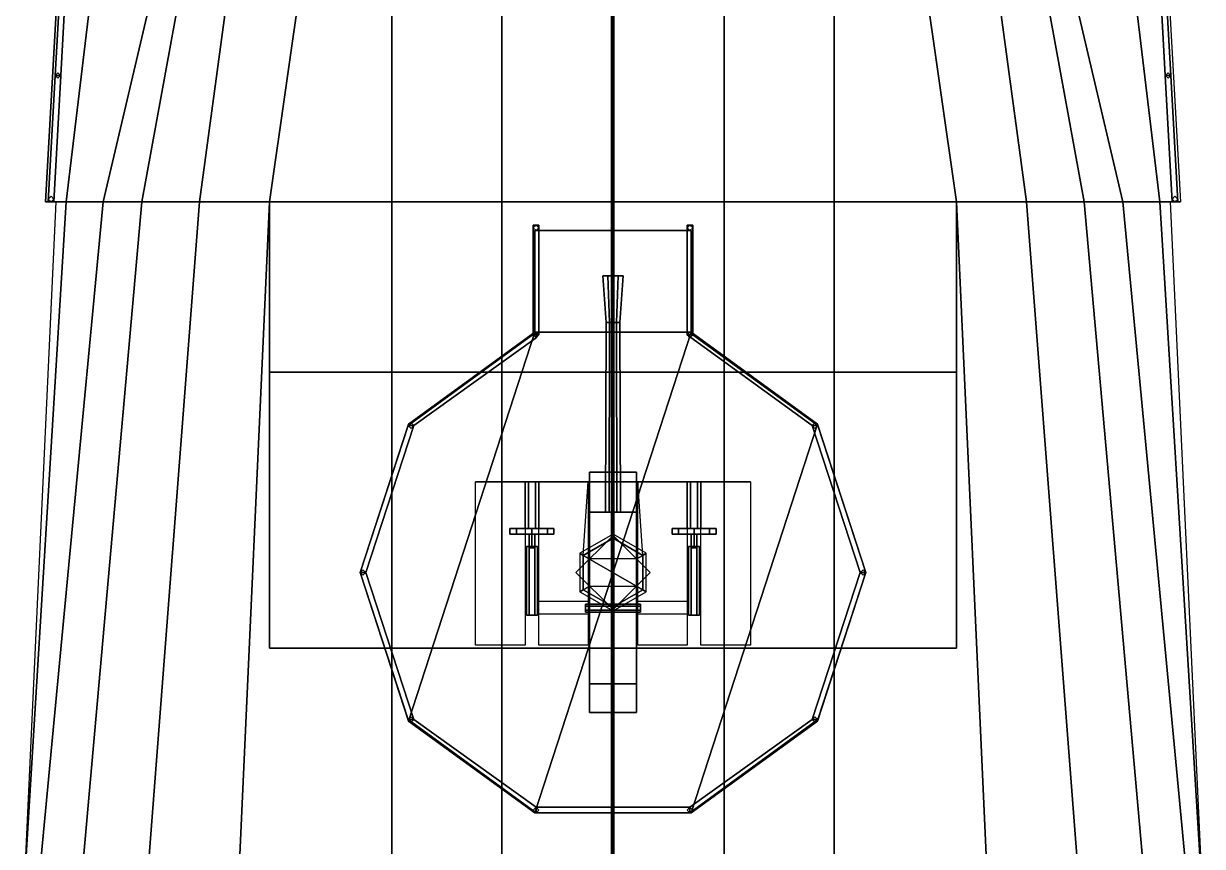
# Model space of a CAD drawing. Header units: millimetres. Extents: x -4.6 to 4.5, y -55.1 to 27.3.
# Drawn here: x -4.29 to 4.29, y 12.12 to 18.12 of the extents above; entities that cross this region are included whole.
import ezdxf

# ---------------------------------------------------------------- set-up
doc = ezdxf.new("R2010")
doc.units = ezdxf.units.MM
for name, color, linetype in [('gun', 1, 'Continuous'), ('h2', 7, 'Continuous'), ('sleeve', 5, 'Continuous'), ('turret', 2, 'Continuous')]:
    doc.layers.add(name, color=color, linetype=linetype)

msp = doc.modelspace()

# ---------------------------------------------------------------- linework, layer by layer
for points in [[(-0.01, -2.37, 12.68), (0.005, -2.37, 12.6887), (0.005, 27.25, 6.91), (-0.01, 27.25, 6.9)], [(0.005, -2.37, 12.6713), (-0.01, -2.37, 12.68), (-0.01, 27.25, 6.9), (0.005, 27.25, 6.89)], [(0.005, -2.37, 12.6887), (0.005, -2.37, 12.6713), (0.005, 27.25, 6.89), (0.005, 27.25, 6.91)], [(0, 19.33, -3.5), (0.81, 19.33, -3.46), (0.81, 16.82, -3.62), (0, 16.82, -3.67)], [(1.61, 16.82, -3.46), (0.81, 16.82, -3.62), (0.81, 19.33, -3.46), (1.61, 19.33, -3.21)], [(2.5, 16.82, -3.2), (1.61, 16.82, -3.46), (1.61, 19.33, -3.21), (2.14, 19.33, -2.89)], [(3.01, 16.82, -2.85), (2.5, 16.82, -3.2), (2.14, 19.33, -2.89), (2.67, 19.33, -2.37)], [(3.43, 16.82, -2.4), (3.01, 16.82, -2.85), (2.67, 19.33, -2.37), (2.97, 19.33, -1.85)], [(3.71, 16.82, -1.73), (3.43, 16.82, -2.4), (2.97, 19.33, -1.85), (3.12, 19.33, -1.33)], [(3.98, 16.82, 1.66), (3.71, 16.82, -1.73), (3.12, 19.33, -1.33), (3.68, 19.33, 1.84)], [(4.13, 16.82, 3.63), (3.98, 16.82, 1.66), (3.68, 19.33, 1.84), (3.99, 19.33, 3.74)], [(-4.02, 17.74, 4.47), (-3.96, 18.81, 4.52), (-4, 18.81, 4.52), (-4.06, 17.74, 4.47)], [(-4.06, 17.74, 4.47), (-4, 18.81, 4.52), (-3.96, 18.81, 4.52), (-4.02, 17.74, 4.47)], [(4.06, 17.74, 4.47), (4, 18.81, 4.52), (3.96, 18.81, 4.52), (4.02, 17.74, 4.47)], [(4.02, 17.74, 4.47), (3.96, 18.81, 4.52), (4, 18.81, 4.52), (4.06, 17.74, 4.47)], [(-4.11, 16.82, 4.44), (-4.06, 17.74, 4.47), (-4.02, 17.74, 4.47), (-4.07, 16.82, 4.44)], [(-4.07, 16.82, 4.44), (-4.02, 17.74, 4.47), (-4.06, 17.74, 4.47), (-4.11, 16.82, 4.44)], [(-4.04, 17.76, 3.66), (-4.06, 17.74, 3.66), (-4.06, 17.74, 4.47), (-4.04, 17.76, 4.47)], [(-4.06, 17.74, 3.66), (-4.04, 17.72, 3.66), (-4.04, 17.72, 4.47), (-4.06, 17.74, 4.47)], [(-4.02, 17.74, 3.66), (-4.04, 17.76, 3.66), (-4.04, 17.76, 4.47), (-4.02, 17.74, 4.47)], [(-4.04, 17.72, 3.66), (-4.02, 17.74, 3.66), (-4.02, 17.74, 4.47), (-4.04, 17.72, 4.47)], [(4.04, 17.76, 3.66), (4.02, 17.74, 3.66), (4.02, 17.74, 4.47), (4.04, 17.76, 4.47)], [(4.02, 17.74, 3.66), (4.04, 17.72, 3.66), (4.04, 17.72, 4.47), (4.02, 17.74, 4.47)], [(4.07, 16.82, 4.44), (4.02, 17.74, 4.47), (4.06, 17.74, 4.47), (4.11, 16.82, 4.44)], [(4.11, 16.82, 4.44), (4.06, 17.74, 4.47), (4.02, 17.74, 4.47), (4.07, 16.82, 4.44)], [(4.06, 17.74, 3.66), (4.04, 17.76, 3.66), (4.04, 17.76, 4.47), (4.06, 17.74, 4.47)], [(4.04, 17.72, 3.66), (4.06, 17.74, 3.66), (4.06, 17.74, 4.47), (4.04, 17.72, 4.47)], [(3.98, 16.82, 1.66), (-3.98, 16.82, 1.66), (-4.29, 11.74, 1.33), (4.29, 11.74, 1.33)], [(-4.09, 16.86, 3.63), (-4.11, 16.84, 3.63), (-4.11, 16.84, 4.44), (-4.09, 16.86, 4.44)], [(-4.11, 16.84, 3.63), (-4.09, 16.82, 3.63), (-4.09, 16.82, 4.44), (-4.11, 16.84, 4.44)], [(-4.07, 16.84, 3.63), (-4.09, 16.86, 3.63), (-4.09, 16.86, 4.44), (-4.07, 16.84, 4.44)], [(-4.09, 16.82, 3.63), (-4.07, 16.84, 3.63), (-4.07, 16.84, 4.44), (-4.09, 16.82, 4.44)], [(-2.5, 16.82, 3.3), (-2.5, 16.82, 1.66), (-2.5, 13.57, 1.44), (-2.5, 13.57, 3.3)], [(2.5, 15.58, 3.3), (2.5, 16.82, 3.3), (-2.5, 16.82, 3.3), (-2.5, 15.58, 3.3)], [(0, 16.82, -3.67), (0.81, 16.82, -3.62), (0.81, 11.74, -3.76), (0, 11.74, -3.78)], [(1.61, 11.74, -3.64), (0.81, 11.74, -3.76), (0.81, 16.82, -3.62), (1.61, 16.82, -3.46)], [(2.73, 11.74, -3.35), (1.61, 11.74, -3.64), (1.61, 16.82, -3.46), (2.5, 16.82, -3.2)], [(3.4, 11.74, -2.98), (2.73, 11.74, -3.35), (2.5, 16.82, -3.2), (3.01, 16.82, -2.85)], [(2.5, 13.57, 1.44), (2.5, 16.82, 1.66), (2.5, 16.82, 3.3), (2.5, 13.57, 3.3)], [(3.88, 11.74, -2.46), (3.4, 11.74, -2.98), (3.01, 16.82, -2.85), (3.43, 16.82, -2.4)], [(4.19, 11.74, -1.73), (3.88, 11.74, -2.46), (3.43, 16.82, -2.4), (3.71, 16.82, -1.73)], [(4.29, 11.74, 1.33), (4.19, 11.74, -1.73), (3.71, 16.82, -1.73), (3.98, 16.82, 1.66)], [(4.29, 11.74, 2.39), (4.29, 11.74, 1.33), (3.98, 16.82, 1.66), (4.055, 16.82, 2.645)], [(4.09, 16.86, 3.63), (4.07, 16.84, 3.63), (4.07, 16.84, 4.44), (4.09, 16.86, 4.44)], [(4.07, 16.84, 3.63), (4.09, 16.82, 3.63), (4.09, 16.82, 4.44), (4.07, 16.84, 4.44)], [(4.11, 16.84, 3.63), (4.09, 16.86, 3.63), (4.09, 16.86, 4.44), (4.11, 16.84, 4.44)], [(4.09, 16.82, 3.63), (4.11, 16.84, 3.63), (4.11, 16.84, 4.44), (4.09, 16.82, 4.44)], [(-0.56, 16.65, 3.3), (-0.58, 16.63, 3.3), (-0.58, 16.63, 4.11), (-0.56, 16.65, 4.11)], [(-0.54, 15.85, 5.64), (-0.54, 16.65, 4.11), (-0.58, 16.65, 4.11), (-0.58, 15.85, 5.64)], [(-0.58, 15.85, 5.64), (-0.58, 16.65, 4.11), (-0.54, 16.65, 4.11), (-0.54, 15.85, 5.64)], [(-0.54, 16.63, 3.3), (-0.56, 16.65, 3.3), (-0.56, 16.65, 4.11), (-0.54, 16.63, 4.11)], [(0.56, 16.65, 3.3), (0.54, 16.63, 3.3), (0.54, 16.63, 4.11), (0.56, 16.65, 4.11)], [(0.58, 15.85, 5.64), (0.58, 16.65, 4.11), (0.54, 16.65, 4.11), (0.54, 15.85, 5.64)], [(0.54, 15.85, 5.64), (0.54, 16.65, 4.11), (0.58, 16.65, 4.11), (0.58, 15.85, 5.64)], [(0.58, 16.63, 3.3), (0.56, 16.65, 3.3), (0.56, 16.65, 4.11), (0.58, 16.63, 4.11)], [(-0.58, 16.63, 3.3), (-0.56, 16.61, 3.3), (-0.56, 16.61, 4.11), (-0.58, 16.63, 4.11)], [(0.5686, 15.87, 4.83), (0.5686, 16.61, 3.3), (-0.5686, 16.61, 3.3), (-0.5686, 15.87, 4.83)], [(-0.5686, 15.87, 4.83), (-0.5686, 16.61, 3.3), (0.5686, 16.61, 3.3), (0.5686, 15.87, 4.83)], [(-0.56, 16.61, 3.3), (-0.54, 16.63, 3.3), (-0.54, 16.63, 4.11), (-0.56, 16.61, 4.11)], [(0.54, 16.63, 3.3), (0.56, 16.61, 3.3), (0.56, 16.61, 4.11), (0.54, 16.63, 4.11)], [(0.56, 16.61, 3.3), (0.58, 16.63, 3.3), (0.58, 16.63, 4.11), (0.56, 16.61, 4.11)], [(-1.4886, 13.0385, 4.83), (-0.5686, 15.8699, 4.83), (-1.4886, 15.2015, 4.83), (-1.84, 14.12, 4.83)], [(-1.84, 14.12, 4.83), (-1.4886, 15.2015, 4.83), (-0.5686, 15.8699, 4.83), (-1.4886, 13.0385, 4.83)], [(-1.49, 15.19, 5.64), (-0.56, 15.87, 5.64), (-0.56, 15.83, 5.64), (-1.45, 15.19, 5.64)], [(-1.45, 15.19, 5.64), (-0.56, 15.83, 5.64), (-0.56, 15.87, 5.64), (-1.49, 15.19, 5.64)], [(-0.5686, 12.3701, 4.83), (0.5686, 15.8699, 4.83), (-0.5686, 15.8699, 4.83), (-1.4886, 13.0385, 4.83)], [(-1.4886, 13.0385, 4.83), (-0.5686, 15.8699, 4.83), (0.5686, 15.8699, 4.83), (-0.5686, 12.3701, 4.83)], [(-0.56, 15.87, 4.83), (-0.58, 15.85, 4.83), (-0.58, 15.85, 5.64), (-0.56, 15.87, 5.64)], [(-0.58, 15.85, 4.83), (-0.56, 15.83, 4.83), (-0.56, 15.83, 5.64), (-0.58, 15.85, 5.64)], [(0.5686, 12.3701, 4.83), (1.4886, 15.2015, 4.83), (0.5686, 15.8699, 4.83), (-0.5686, 12.3701, 4.83)], [(-0.5686, 12.3701, 4.83), (0.5686, 15.8699, 4.83), (1.4886, 15.2015, 4.83), (0.5686, 12.3701, 4.83)], [(-0.54, 15.85, 4.83), (-0.56, 15.87, 4.83), (-0.56, 15.87, 5.64), (-0.54, 15.85, 5.64)], [(-0.56, 15.83, 4.83), (-0.54, 15.85, 4.83), (-0.54, 15.85, 5.64), (-0.56, 15.83, 5.64)], [(0.56, 15.87, 4.83), (0.54, 15.85, 4.83), (0.54, 15.85, 5.64), (0.56, 15.87, 5.64)], [(0.54, 15.85, 4.83), (0.56, 15.83, 4.83), (0.56, 15.83, 5.64), (0.54, 15.85, 5.64)], [(1.49, 15.19, 5.64), (0.58, 15.85, 5.64), (0.54, 15.85, 5.64), (1.45, 15.19, 5.64)], [(1.45, 15.19, 5.64), (0.54, 15.85, 5.64), (0.58, 15.85, 5.64), (1.49, 15.19, 5.64)], [(0.58, 15.85, 4.83), (0.56, 15.87, 4.83), (0.56, 15.87, 5.64), (0.58, 15.85, 5.64)], [(0.56, 15.83, 4.83), (0.58, 15.85, 4.83), (0.58, 15.85, 5.64), (0.56, 15.83, 5.64)], [(2.5, 13.57, 4.22), (2.5, 15.58, 4.22), (-2.5, 15.58, 4.22), (-2.5, 13.57, 4.22)], [(-2.5, 15.58, 4.22), (-2.5, 15.58, 3.3), (-2.5, 13.57, 3.3), (-2.5, 13.57, 4.22)], [(2.5, 15.58, 4.22), (2.5, 15.58, 3.3), (-2.5, 15.58, 3.3), (-2.5, 15.58, 4.22)], [(2.5, 13.57, 3.3), (2.5, 15.58, 3.3), (2.5, 15.58, 4.22), (2.5, 13.57, 4.22)], [(-1.84, 14.12, 5.64), (-1.49, 15.19, 5.64), (-1.45, 15.19, 5.64), (-1.8, 14.12, 5.64)], [(-1.8, 14.12, 5.64), (-1.45, 15.19, 5.64), (-1.49, 15.19, 5.64), (-1.84, 14.12, 5.64)], [(-1.47, 15.21, 4.83), (-1.49, 15.19, 4.83), (-1.49, 15.19, 5.64), (-1.47, 15.21, 5.64)], [(-1.49, 15.19, 4.83), (-1.47, 15.17, 4.83), (-1.47, 15.17, 5.64), (-1.49, 15.19, 5.64)], [(-1.45, 15.19, 4.83), (-1.47, 15.21, 4.83), (-1.47, 15.21, 5.64), (-1.45, 15.19, 5.64)], [(-1.47, 15.17, 4.83), (-1.45, 15.19, 4.83), (-1.45, 15.19, 5.64), (-1.47, 15.17, 5.64)], [(1.4886, 13.0385, 4.83), (1.84, 14.12, 4.83), (1.4886, 15.2015, 4.83), (0.5686, 12.3701, 4.83)], [(0.5686, 12.3701, 4.83), (1.4886, 15.2015, 4.83), (1.84, 14.12, 4.83), (1.4886, 13.0385, 4.83)], [(1.47, 15.21, 4.83), (1.45, 15.19, 4.83), (1.45, 15.19, 5.64), (1.47, 15.21, 5.64)], [(1.45, 15.19, 4.83), (1.47, 15.17, 4.83), (1.47, 15.17, 5.64), (1.45, 15.19, 5.64)], [(1.8, 14.12, 5.64), (1.45, 15.19, 5.64), (1.49, 15.19, 5.64), (1.84, 14.12, 5.64)], [(1.84, 14.12, 5.64), (1.49, 15.19, 5.64), (1.45, 15.19, 5.64), (1.8, 14.12, 5.64)], [(1.49, 15.19, 4.83), (1.47, 15.21, 4.83), (1.47, 15.21, 5.64), (1.49, 15.19, 5.64)], [(1.47, 15.17, 4.83), (1.49, 15.19, 4.83), (1.49, 15.19, 5.64), (1.47, 15.17, 5.64)], [(0, 14.39, 4.22), (-0.27, 14.12, 4.22), (-0.27, 14.12, 4.83), (0, 14.39, 4.83)], [(0.27, 14.12, 4.22), (0, 14.39, 4.22), (0, 14.39, 4.83), (0.27, 14.12, 4.83)], [(-1.82, 14.14, 4.83), (-1.84, 14.12, 4.83), (-1.84, 14.12, 5.64), (-1.82, 14.14, 5.64)], [(-1.84, 14.12, 4.83), (-1.82, 14.1, 4.83), (-1.82, 14.1, 5.64), (-1.84, 14.12, 5.64)], [(-1.45, 13.05, 5.64), (-1.8, 14.12, 5.64), (-1.84, 14.12, 5.64), (-1.49, 13.05, 5.64)], [(-1.49, 13.05, 5.64), (-1.84, 14.12, 5.64), (-1.8, 14.12, 5.64), (-1.45, 13.05, 5.64)], [(-1.8, 14.12, 4.83), (-1.82, 14.14, 4.83), (-1.82, 14.14, 5.64), (-1.8, 14.12, 5.64)], [(-1.82, 14.1, 4.83), (-1.8, 14.12, 4.83), (-1.8, 14.12, 5.64), (-1.82, 14.1, 5.64)], [(-0.27, 14.12, 4.22), (0, 13.85, 4.22), (0, 13.85, 4.83), (-0.27, 14.12, 4.83)], [(0, 13.85, 4.22), (0.27, 14.12, 4.22), (0.27, 14.12, 4.83), (0, 13.85, 4.83)], [(1.49, 13.05, 5.64), (1.84, 14.12, 5.64), (1.8, 14.12, 5.64), (1.45, 13.05, 5.64)], [(1.45, 13.05, 5.64), (1.8, 14.12, 5.64), (1.84, 14.12, 5.64), (1.49, 13.05, 5.64)], [(1.82, 14.14, 4.83), (1.8, 14.12, 4.83), (1.8, 14.12, 5.64), (1.82, 14.14, 5.64)], [(1.8, 14.12, 4.83), (1.82, 14.1, 4.83), (1.82, 14.1, 5.64), (1.8, 14.12, 5.64)], [(1.84, 14.12, 4.83), (1.82, 14.14, 4.83), (1.82, 14.14, 5.64), (1.84, 14.12, 5.64)], [(1.82, 14.1, 4.83), (1.84, 14.12, 4.83), (1.84, 14.12, 5.64), (1.82, 14.1, 5.64)], [(-2.5, 13.57, 4.22), (-2.5, 13.57, 1.44), (2.5, 13.57, 1.44), (2.5, 13.57, 4.22)], [(-1.47, 13.07, 4.83), (-1.49, 13.05, 4.83), (-1.49, 13.05, 5.64), (-1.47, 13.07, 5.64)], [(-1.49, 13.05, 4.83), (-1.47, 13.03, 4.83), (-1.47, 13.03, 5.64), (-1.49, 13.05, 5.64)], [(-1.45, 13.05, 5.64), (-0.56, 12.41, 5.64), (-0.56, 12.37, 5.64), (-1.49, 13.05, 5.64)], [(-1.49, 13.05, 5.64), (-0.56, 12.37, 5.64), (-0.56, 12.41, 5.64), (-1.45, 13.05, 5.64)], [(-1.45, 13.05, 4.83), (-1.47, 13.07, 4.83), (-1.47, 13.07, 5.64), (-1.45, 13.05, 5.64)], [(-1.47, 13.03, 4.83), (-1.45, 13.05, 4.83), (-1.45, 13.05, 5.64), (-1.47, 13.03, 5.64)], [(1.49, 13.05, 5.64), (0.56, 12.37, 5.64), (0.56, 12.41, 5.64), (1.45, 13.05, 5.64)], [(1.45, 13.05, 5.64), (0.56, 12.41, 5.64), (0.56, 12.37, 5.64), (1.49, 13.05, 5.64)], [(1.47, 13.07, 4.83), (1.45, 13.05, 4.83), (1.45, 13.05, 5.64), (1.47, 13.07, 5.64)], [(1.45, 13.05, 4.83), (1.47, 13.03, 4.83), (1.47, 13.03, 5.64), (1.45, 13.05, 5.64)], [(1.49, 13.05, 4.83), (1.47, 13.07, 4.83), (1.47, 13.07, 5.64), (1.49, 13.05, 5.64)], [(1.47, 13.03, 4.83), (1.49, 13.05, 4.83), (1.49, 13.05, 5.64), (1.47, 13.03, 5.64)], [(-0.56, 12.41, 4.83), (-0.58, 12.39, 4.83), (-0.58, 12.39, 5.64), (-0.56, 12.41, 5.64)], [(-0.58, 12.39, 4.83), (-0.56, 12.37, 4.83), (-0.56, 12.37, 5.64), (-0.58, 12.39, 5.64)], [(-0.54, 12.39, 4.83), (-0.56, 12.41, 4.83), (-0.56, 12.41, 5.64), (-0.54, 12.39, 5.64)], [(0.56, 12.41, 5.64), (-0.56, 12.41, 5.64), (-0.56, 12.37, 5.64), (0.56, 12.37, 5.64)], [(0.56, 12.37, 5.64), (-0.56, 12.37, 5.64), (-0.56, 12.41, 5.64), (0.56, 12.41, 5.64)], [(-0.56, 12.37, 4.83), (-0.54, 12.39, 4.83), (-0.54, 12.39, 5.64), (-0.56, 12.37, 5.64)], [(0.56, 12.41, 4.83), (0.54, 12.39, 4.83), (0.54, 12.39, 5.64), (0.56, 12.41, 5.64)], [(0.54, 12.39, 4.83), (0.56, 12.37, 4.83), (0.56, 12.37, 5.64), (0.54, 12.39, 5.64)], [(0.58, 12.39, 4.83), (0.56, 12.41, 4.83), (0.56, 12.41, 5.64), (0.58, 12.39, 5.64)], [(0.56, 12.37, 4.83), (0.58, 12.39, 4.83), (0.58, 12.39, 5.64), (0.56, 12.37, 5.64)]]:
    msp.add_3dface(points)
at = {"layer": 'gun'}
for points in [[(-0.0375, 16.28, 6.605), (-0.075, 16.28, 6.54), (-0.05, 15.94, 6.54), (-0.025, 15.94, 6.5833)], [(-0.075, 16.28, 6.54), (-0.0375, 16.28, 6.475), (-0.025, 15.94, 6.4967), (-0.05, 15.94, 6.54)], [(0.0375, 16.28, 6.605), (-0.0375, 16.28, 6.605), (-0.025, 15.94, 6.5833), (0.025, 15.94, 6.5833)], [(-0.0375, 16.28, 6.475), (0.0375, 16.28, 6.475), (0.025, 15.94, 6.4967), (-0.025, 15.94, 6.4967)], [(0.075, 16.28, 6.54), (0.0375, 16.28, 6.605), (0.025, 15.94, 6.5833), (0.05, 15.94, 6.54)], [(0.0375, 16.28, 6.475), (0.075, 16.28, 6.54), (0.05, 15.94, 6.54), (0.025, 15.94, 6.4967)], [(-0.05, 15.94, 6.54), (-0.025, 15.94, 6.4967), (-0.0275, 14.56, 6.4924), (-0.055, 14.56, 6.54)], [(-0.025, 15.94, 6.5833), (-0.05, 15.94, 6.54), (-0.055, 14.56, 6.54), (-0.0275, 14.56, 6.5876)], [(0.025, 15.94, 6.5833), (-0.025, 15.94, 6.4967), (-0.05, 15.94, 6.54), (-0.025, 15.94, 6.5833)], [(0.025, 15.94, 6.5833), (-0.025, 15.94, 6.5833), (-0.0275, 14.56, 6.5876), (0.0275, 14.56, 6.5876)], [(-0.025, 15.94, 6.4967), (0.025, 15.94, 6.4967), (0.0275, 14.56, 6.4924), (-0.0275, 14.56, 6.4924)], [(0.05, 15.94, 6.54), (0.025, 15.94, 6.4967), (-0.025, 15.94, 6.4967), (0.025, 15.94, 6.5833)], [(0.025, 15.94, 6.4967), (0.05, 15.94, 6.54), (0.055, 14.56, 6.54), (0.0275, 14.56, 6.4924)], [(0.05, 15.94, 6.54), (0.025, 15.94, 6.5833), (0.0275, 14.56, 6.5876), (0.055, 14.56, 6.54)]]:
    msp.add_3dface(points, dxfattribs=at)
at = {"layer": 'h2'}
for points in [[(-4.13, 16.82, 3.63), (-3.98, 16.82, 1.66), (-3.68, 19.33, 1.84), (-3.99, 19.33, 3.74)], [(4.13, 16.82, 3.63), (-4.13, 16.82, 3.63), (-3.99, 19.33, 3.74), (3.99, 19.33, 3.74)], [(-3.98, 16.82, 1.66), (-3.71, 16.82, -1.73), (-3.12, 19.33, -1.33), (-3.68, 19.33, 1.84)], [(-3.71, 16.82, -1.73), (-3.43, 16.82, -2.4), (-2.97, 19.33, -1.85), (-3.12, 19.33, -1.33)], [(-3.43, 16.82, -2.4), (-3.01, 16.82, -2.85), (-2.67, 19.33, -2.37), (-2.97, 19.33, -1.85)], [(-3.01, 16.82, -2.85), (-2.5, 16.82, -3.2), (-2.14, 19.33, -2.89), (-2.67, 19.33, -2.37)], [(-2.5, 16.82, -3.2), (-1.61, 16.82, -3.46), (-1.61, 19.33, -3.21), (-2.14, 19.33, -2.89)], [(-1.61, 16.82, -3.46), (-0.81, 16.82, -3.62), (-0.81, 19.33, -3.46), (-1.61, 19.33, -3.21)], [(0, 19.33, -3.5), (-0.81, 19.33, -3.46), (-0.81, 16.82, -3.62), (0, 16.82, -3.67)], [(-4.29, 11.74, 1.33), (-4.19, 11.74, -1.73), (-3.71, 16.82, -1.73), (-3.98, 16.82, 1.66)], [(-4.29, 11.74, 2.39), (-4.29, 11.74, 1.33), (-3.98, 16.82, 1.66), (-4.055, 16.82, 2.645)], [(-4.19, 11.74, -1.73), (-3.88, 11.74, -2.46), (-3.43, 16.82, -2.4), (-3.71, 16.82, -1.73)], [(3.98, 16.82, 1.66), (-3.98, 16.82, 1.66), (-4.13, 16.82, 3.63), (4.13, 16.82, 3.63)], [(-3.88, 11.74, -2.46), (-3.4, 11.74, -2.98), (-3.01, 16.82, -2.85), (-3.43, 16.82, -2.4)], [(-3.4, 11.74, -2.98), (-2.73, 11.74, -3.35), (-2.5, 16.82, -3.2), (-3.01, 16.82, -2.85)], [(-2.73, 11.74, -3.35), (-1.61, 11.74, -3.64), (-1.61, 16.82, -3.46), (-2.5, 16.82, -3.2)], [(-1.61, 11.74, -3.64), (-0.81, 11.74, -3.76), (-0.81, 16.82, -3.62), (-1.61, 16.82, -3.46)], [(0, 16.82, -3.67), (-0.81, 16.82, -3.62), (-0.81, 11.74, -3.76), (0, 11.74, -3.78)]]:
    msp.add_3dface(points, dxfattribs=at)
at = {"layer": 'sleeve'}
for points in [[(0.17, 14.85, 6.2), (0.17, 13.31, 6.2), (-0.17, 13.31, 6.2), (-0.17, 14.85, 6.2)], [(0.17, 14.56, 6.74), (0.17, 14.85, 6.2), (-0.17, 14.85, 6.2), (-0.17, 14.56, 6.74)], [(-0.17, 14.85, 6.2), (-0.17, 13.31, 6.2), (-0.17, 13.31, 6.74), (-0.17, 14.56, 6.74)], [(0.17, 13.31, 6.74), (0.17, 13.31, 6.2), (0.17, 14.85, 6.2), (0.17, 14.56, 6.74)], [(-0.17, 14.56, 6.74), (-0.17, 13.31, 6.74), (0.17, 13.31, 6.74), (0.17, 14.56, 6.74)], [(-0.61, 14.31, 6.6646), (-0.63, 14.31, 6.63), (-0.63, 13.81, 6.63), (-0.61, 13.81, 6.6646)], [(-0.63, 14.31, 6.63), (-0.61, 14.31, 6.5954), (-0.61, 13.81, 6.5954), (-0.63, 13.81, 6.63)], [(-0.55, 14.31, 6.63), (-0.63, 14.31, 6.63), (-0.61, 14.31, 6.6646), (-0.57, 14.31, 6.6646)], [(-0.57, 14.31, 6.5954), (-0.61, 14.31, 6.5954), (-0.63, 14.31, 6.63), (-0.55, 14.31, 6.63)], [(-0.57, 14.31, 6.6646), (-0.61, 14.31, 6.6646), (-0.61, 13.81, 6.6646), (-0.57, 13.81, 6.6646)], [(-0.61, 14.31, 6.5954), (-0.57, 14.31, 6.5954), (-0.57, 13.81, 6.5954), (-0.61, 13.81, 6.5954)], [(-0.55, 14.31, 6.63), (-0.57, 14.31, 6.6646), (-0.57, 13.81, 6.6646), (-0.55, 13.81, 6.63)], [(-0.57, 14.31, 6.5954), (-0.55, 14.31, 6.63), (-0.55, 13.81, 6.63), (-0.57, 13.81, 6.5954)], [(0.61, 14.31, 6.5954), (0.57, 14.31, 6.5954), (0.55, 14.31, 6.63), (0.63, 14.31, 6.63)], [(0.63, 14.31, 6.63), (0.55, 14.31, 6.63), (0.57, 14.31, 6.6646), (0.61, 14.31, 6.6646)], [(0.55, 14.31, 6.63), (0.57, 14.31, 6.5954), (0.57, 13.81, 6.5954), (0.55, 13.81, 6.63)], [(0.57, 14.31, 6.6646), (0.55, 14.31, 6.63), (0.55, 13.81, 6.63), (0.57, 13.81, 6.6646)], [(0.57, 14.31, 6.5954), (0.61, 14.31, 6.5954), (0.61, 13.81, 6.5954), (0.57, 13.81, 6.5954)], [(0.61, 14.31, 6.6646), (0.57, 14.31, 6.6646), (0.57, 13.81, 6.6646), (0.61, 13.81, 6.6646)], [(0.61, 14.31, 6.5954), (0.63, 14.31, 6.63), (0.63, 13.81, 6.63), (0.61, 13.81, 6.5954)], [(0.63, 14.31, 6.63), (0.61, 14.31, 6.6646), (0.61, 13.81, 6.6646), (0.63, 13.81, 6.63)], [(-0.55, 13.91, 6.63), (-0.55, 13.82, 6.63), (-0.17, 13.82, 6.63), (-0.17, 13.91, 6.63)], [(0.17, 13.91, 6.63), (0.17, 13.82, 6.63), (0.55, 13.82, 6.63), (0.55, 13.91, 6.63)], [(0.2, 13.875, 6.556), (0.2, 13.89, 6.53), (-0.2, 13.89, 6.53), (-0.2, 13.875, 6.556)], [(0.2, 13.89, 6.53), (0.2, 13.875, 6.504), (-0.2, 13.875, 6.504), (-0.2, 13.89, 6.53)], [(-0.2, 13.845, 6.556), (-0.2, 13.875, 6.556), (-0.2, 13.89, 6.53), (-0.2, 13.83, 6.53)], [(-0.2, 13.83, 6.53), (-0.2, 13.89, 6.53), (-0.2, 13.875, 6.504), (-0.2, 13.845, 6.504)], [(0.2, 13.845, 6.556), (0.2, 13.875, 6.556), (-0.2, 13.875, 6.556), (-0.2, 13.845, 6.556)], [(0.2, 13.875, 6.504), (0.2, 13.845, 6.504), (-0.2, 13.845, 6.504), (-0.2, 13.875, 6.504)], [(0.2, 13.83, 6.53), (0.2, 13.845, 6.556), (-0.2, 13.845, 6.556), (-0.2, 13.83, 6.53)], [(0.2, 13.845, 6.504), (0.2, 13.83, 6.53), (-0.2, 13.83, 6.53), (-0.2, 13.845, 6.504)], [(0.2, 13.83, 6.53), (0.2, 13.89, 6.53), (0.2, 13.875, 6.556), (0.2, 13.845, 6.556)], [(0.2, 13.845, 6.504), (0.2, 13.875, 6.504), (0.2, 13.89, 6.53), (0.2, 13.83, 6.53)], [(-0.57, 13.81, 6.6646), (-0.61, 13.81, 6.6646), (-0.63, 13.81, 6.63), (-0.55, 13.81, 6.63)], [(-0.55, 13.81, 6.63), (-0.63, 13.81, 6.63), (-0.61, 13.81, 6.5954), (-0.57, 13.81, 6.5954)], [(0.63, 13.81, 6.63), (0.55, 13.81, 6.63), (0.57, 13.81, 6.5954), (0.61, 13.81, 6.5954)], [(0.61, 13.81, 6.6646), (0.57, 13.81, 6.6646), (0.55, 13.81, 6.63), (0.63, 13.81, 6.63)], [(-0.17, 13.31, 6.64), (-0.17, 13.1, 6.64), (0.17, 13.1, 6.64), (0.17, 13.31, 6.64)], [(0.17, 13.31, 6.35), (0.17, 13.1, 6.35), (-0.17, 13.1, 6.35), (-0.17, 13.31, 6.35)], [(-0.17, 13.31, 6.74), (-0.17, 13.31, 6.2), (0.17, 13.31, 6.2), (0.17, 13.31, 6.74)], [(-0.17, 13.31, 6.35), (-0.17, 13.1, 6.35), (-0.17, 13.1, 6.64), (-0.17, 13.31, 6.64)], [(0.17, 13.1, 6.64), (0.17, 13.1, 6.35), (0.17, 13.31, 6.35), (0.17, 13.31, 6.64)], [(-0.17, 13.1, 6.64), (-0.17, 13.1, 6.35), (0.17, 13.1, 6.35), (0.17, 13.1, 6.64)]]:
    msp.add_3dface(points, dxfattribs=at)
at = {"layer": 'turret'}
for points in [[(-1, 14.78, 5.02), (-0.18, 14.78, 5.02), (-0.18, 14.78, 6.37), (-1, 14.78, 6.37)], [(-1, 14.78, 6.37), (-0.64, 14.78, 6.37), (-0.64, 13.59, 6.9), (-1, 13.59, 6.9)], [(-0.64, 14.78, 5.83), (-0.615, 14.78, 5.7867), (-0.615, 14.44, 5.7867), (-0.64, 14.44, 5.83)], [(-0.615, 14.78, 5.8733), (-0.64, 14.78, 5.83), (-0.64, 14.44, 5.83), (-0.615, 14.44, 5.8733)], [(-0.615, 14.78, 5.7867), (-0.565, 14.78, 5.7867), (-0.565, 14.44, 5.7867), (-0.615, 14.44, 5.7867)], [(-0.565, 14.78, 5.8733), (-0.615, 14.78, 5.8733), (-0.615, 14.44, 5.8733), (-0.565, 14.44, 5.8733)], [(-0.565, 14.78, 5.7867), (-0.54, 14.78, 5.83), (-0.54, 14.44, 5.83), (-0.565, 14.44, 5.7867)], [(-0.54, 14.78, 5.83), (-0.565, 14.78, 5.8733), (-0.565, 14.44, 5.8733), (-0.54, 14.44, 5.83)], [(-0.54, 14.78, 6.37), (-0.18, 14.78, 6.37), (-0.18, 13.59, 6.9), (-0.54, 13.59, 6.9)], [(-0.2165, 14.245, 4.88), (-0.18, 14.78, 5.02), (-0.18, 14.78, 6.06), (-0.1732, 14.22, 6.12)], [(-0.18, 14.78, 5.02), (0.18, 14.78, 5.02), (0.18, 14.78, 6.06), (-0.18, 14.78, 6.06)], [(0.2165, 14.245, 4.88), (0.18, 14.78, 5.02), (0.18, 14.78, 6.06), (0.1732, 14.22, 6.12)], [(0.18, 14.78, 5.02), (1, 14.78, 5.02), (1, 14.78, 6.37), (0.18, 14.78, 6.37)], [(0.18, 14.78, 6.37), (0.54, 14.78, 6.37), (0.54, 13.59, 6.9), (0.18, 13.59, 6.9)], [(0.565, 14.78, 5.8733), (0.54, 14.78, 5.83), (0.54, 14.44, 5.83), (0.565, 14.44, 5.8733)], [(0.54, 14.78, 5.83), (0.565, 14.78, 5.7867), (0.565, 14.44, 5.7867), (0.54, 14.44, 5.83)], [(0.615, 14.78, 5.8733), (0.565, 14.78, 5.8733), (0.565, 14.44, 5.8733), (0.615, 14.44, 5.8733)], [(0.565, 14.78, 5.7867), (0.615, 14.78, 5.7867), (0.615, 14.44, 5.7867), (0.565, 14.44, 5.7867)], [(0.64, 14.78, 5.83), (0.615, 14.78, 5.8733), (0.615, 14.44, 5.8733), (0.64, 14.44, 5.83)], [(0.615, 14.78, 5.7867), (0.64, 14.78, 5.83), (0.64, 14.44, 5.83), (0.615, 14.44, 5.7867)], [(0.64, 14.78, 6.37), (1, 14.78, 6.37), (1, 13.59, 6.9), (0.64, 13.59, 6.9)], [(-0.7031, 14.44, 5.9431), (-0.75, 14.44, 5.83), (-0.75, 14.4, 5.83), (-0.7031, 14.4, 5.9431)], [(-0.7031, 14.44, 5.9431), (-0.43, 14.44, 5.83), (-0.4769, 14.44, 5.7169), (-0.75, 14.44, 5.83)], [(-0.75, 14.44, 5.83), (-0.4769, 14.44, 5.7169), (-0.59, 14.44, 5.67), (-0.7031, 14.44, 5.7169)], [(-0.75, 14.44, 5.83), (-0.7031, 14.44, 5.7169), (-0.7031, 14.4, 5.7169), (-0.75, 14.4, 5.83)], [(-0.59, 14.44, 5.99), (-0.4769, 14.44, 5.9431), (-0.43, 14.44, 5.83), (-0.7031, 14.44, 5.9431)], [(-0.7031, 14.44, 5.7169), (-0.59, 14.44, 5.67), (-0.59, 14.4, 5.67), (-0.7031, 14.4, 5.7169)], [(-0.59, 14.44, 5.99), (-0.7031, 14.44, 5.9431), (-0.7031, 14.4, 5.9431), (-0.59, 14.4, 5.99)], [(-0.59, 14.44, 5.67), (-0.4769, 14.44, 5.7169), (-0.4769, 14.4, 5.7169), (-0.59, 14.4, 5.67)], [(-0.4769, 14.44, 5.9431), (-0.59, 14.44, 5.99), (-0.59, 14.4, 5.99), (-0.4769, 14.4, 5.9431)], [(-0.43, 14.44, 5.83), (-0.4769, 14.44, 5.9431), (-0.4769, 14.4, 5.9431), (-0.43, 14.4, 5.83)], [(-0.4769, 14.44, 5.7169), (-0.43, 14.44, 5.83), (-0.43, 14.4, 5.83), (-0.4769, 14.4, 5.7169)], [(0.4769, 14.44, 5.9431), (0.43, 14.44, 5.83), (0.43, 14.4, 5.83), (0.4769, 14.4, 5.9431)], [(0.4769, 14.44, 5.9431), (0.75, 14.44, 5.83), (0.7031, 14.44, 5.7169), (0.43, 14.44, 5.83)], [(0.43, 14.44, 5.83), (0.4769, 14.44, 5.7169), (0.4769, 14.4, 5.7169), (0.43, 14.4, 5.83)], [(0.43, 14.44, 5.83), (0.7031, 14.44, 5.7169), (0.59, 14.44, 5.67), (0.4769, 14.44, 5.7169)], [(0.59, 14.44, 5.99), (0.7031, 14.44, 5.9431), (0.75, 14.44, 5.83), (0.4769, 14.44, 5.9431)], [(0.4769, 14.44, 5.7169), (0.59, 14.44, 5.67), (0.59, 14.4, 5.67), (0.4769, 14.4, 5.7169)], [(0.59, 14.44, 5.99), (0.4769, 14.44, 5.9431), (0.4769, 14.4, 5.9431), (0.59, 14.4, 5.99)], [(0.59, 14.44, 5.67), (0.7031, 14.44, 5.7169), (0.7031, 14.4, 5.7169), (0.59, 14.4, 5.67)], [(0.7031, 14.44, 5.9431), (0.59, 14.44, 5.99), (0.59, 14.4, 5.99), (0.7031, 14.4, 5.9431)], [(0.75, 14.44, 5.83), (0.7031, 14.44, 5.9431), (0.7031, 14.4, 5.9431), (0.75, 14.4, 5.83)], [(0.7031, 14.44, 5.7169), (0.75, 14.44, 5.83), (0.75, 14.4, 5.83), (0.7031, 14.4, 5.7169)], [(-0.75, 14.4, 5.83), (-0.4769, 14.4, 5.7169), (-0.43, 14.4, 5.83), (-0.7031, 14.4, 5.9431)], [(-0.7031, 14.4, 5.7169), (-0.59, 14.4, 5.67), (-0.4769, 14.4, 5.7169), (-0.75, 14.4, 5.83)], [(-0.7031, 14.4, 5.9431), (-0.43, 14.4, 5.83), (-0.4769, 14.4, 5.9431), (-0.59, 14.4, 5.99)], [(-0.59, 14.4, 5.73), (-0.61, 14.4, 5.71), (-0.61, 14.3, 5.71), (-0.59, 14.3, 5.73)], [(-0.61, 14.4, 5.71), (-0.59, 14.4, 5.69), (-0.59, 14.3, 5.69), (-0.61, 14.3, 5.71)], [(-0.57, 14.4, 5.71), (-0.59, 14.4, 5.73), (-0.59, 14.3, 5.73), (-0.57, 14.3, 5.71)], [(-0.59, 14.4, 5.69), (-0.57, 14.4, 5.71), (-0.57, 14.3, 5.71), (-0.59, 14.3, 5.69)], [(0, 14.4, 4.83), (-0.2425, 14.26, 4.83), (-0.2165, 14.245, 4.88), (0, 14.37, 4.88)], [(-0.2165, 14.245, 4.88), (0.2165, 13.995, 4.88), (0.2165, 14.245, 4.88), (0, 14.37, 4.88)], [(0.2425, 14.26, 4.83), (0, 14.4, 4.83), (0, 14.37, 4.88), (0.2165, 14.245, 4.88)], [(0.43, 14.4, 5.83), (0.7031, 14.4, 5.7169), (0.75, 14.4, 5.83), (0.4769, 14.4, 5.9431)], [(0.4769, 14.4, 5.7169), (0.59, 14.4, 5.67), (0.7031, 14.4, 5.7169), (0.43, 14.4, 5.83)], [(0.4769, 14.4, 5.9431), (0.75, 14.4, 5.83), (0.7031, 14.4, 5.9431), (0.59, 14.4, 5.99)], [(0.57, 14.4, 5.71), (0.59, 14.4, 5.69), (0.59, 14.3, 5.69), (0.57, 14.3, 5.71)], [(0.59, 14.4, 5.73), (0.57, 14.4, 5.71), (0.57, 14.3, 5.71), (0.59, 14.3, 5.73)], [(0.59, 14.4, 5.69), (0.61, 14.4, 5.71), (0.61, 14.3, 5.71), (0.59, 14.3, 5.69)], [(0.61, 14.4, 5.71), (0.59, 14.4, 5.73), (0.59, 14.3, 5.73), (0.61, 14.3, 5.71)], [(-0.61, 14.3, 5.71), (-0.59, 14.3, 5.69), (-0.57, 14.3, 5.71), (-0.59, 14.3, 5.73)], [(-0.2425, 14.26, 4.83), (-0.2425, 13.98, 4.83), (-0.2165, 13.995, 4.88), (-0.2165, 14.245, 4.88)], [(-0.2165, 14.245, 4.88), (-0.2165, 13.995, 4.88), (-0.1732, 14.02, 6.12), (-0.1732, 14.22, 6.12)], [(-0.2165, 13.995, 4.88), (0, 13.87, 4.88), (0.2165, 13.995, 4.88), (-0.2165, 14.245, 4.88)], [(0.2165, 13.995, 4.88), (0.2165, 14.245, 4.88), (0.1732, 14.22, 6.12), (0.1732, 14.02, 6.12)], [(0.2425, 13.98, 4.83), (0.2425, 14.26, 4.83), (0.2165, 14.245, 4.88), (0.2165, 13.995, 4.88)], [(0.57, 14.3, 5.71), (0.59, 14.3, 5.69), (0.61, 14.3, 5.71), (0.59, 14.3, 5.73)], [(-0.1732, 14.22, 6.12), (-0.1732, 14.02, 6.12), (0.1732, 14.02, 6.12), (0.1732, 14.22, 6.12)], [(-0.1732, 14.22, 6.12), (-0.1732, 14.02, 6.12), (-0.1732, 13.97, 6.26), (-0.1732, 14.16, 6.26)], [(-0.1732, 14.16, 6.26), (-0.1732, 13.97, 6.26), (-0.1732, 13.75, 6.6), (-0.1732, 13.87, 6.6)], [(0.1732, 14.22, 6.12), (0.1732, 14.02, 6.12), (0.1732, 13.97, 6.26), (0.1732, 14.16, 6.26)], [(0.1732, 14.16, 6.26), (0.1732, 13.97, 6.26), (0.1732, 13.75, 6.6), (0.1732, 13.87, 6.6)], [(-0.2425, 13.98, 4.83), (0, 13.84, 4.83), (0, 13.87, 4.88), (-0.2165, 13.995, 4.88)], [(0, 13.84, 4.83), (0.2425, 13.98, 4.83), (0.2165, 13.995, 4.88), (0, 13.87, 4.88)]]:
    msp.add_3dface(points, dxfattribs=at)

doc.saveas('drawing.dxf')
